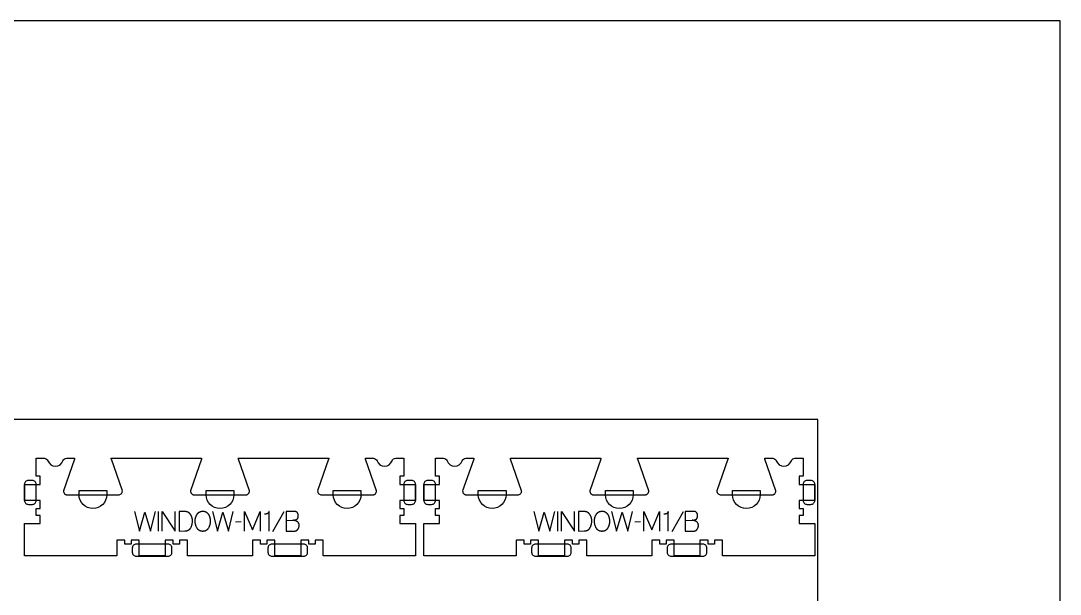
# Model space of a CAD drawing. Extents: x 0 to 4485, y 0 to 8771.
# Drawn here: x 1590 to 3183, y 4715 to 5593 of the extents above; entities that cross this region are included whole.
import ezdxf

# ---------------------------------------------------------------- set-up
doc = ezdxf.new("R2010")
doc.units = 0
for name, color, linetype in [('0_SHEET_SPRUCEPLY_2440X122', 1, 'CONTINUOUS'), ('1_ANYTOOL_1MMDEEP_LABELS_S', 2, 'CONTINUOUS'), ('4_ANYTOOL_CUTTHROUGH_OUTSI', 5, 'CONTINUOUS'), ('5_ANYTOOL_HALF_MILL_9MM_IN', 3, 'CONTINUOUS'), ('DONOTCUT', 7, 'CONTINUOUS')]:
    doc.layers.add(name, color=color, linetype=linetype)

msp = doc.modelspace()

# ---------------------------------------------------------------- linework, layer by layer
at = {"layer": '0_SHEET_SPRUCEPLY_2440X122'}
msp.add_lwpolyline([(371.7, 4982.6), (371.7, 3762.6), (2811.7, 3762.6), (2811.7, 4982.6)], close=True, dxfattribs=at)
at = {"layer": '1_ANYTOOL_1MMDEEP_LABELS_S', "color": 2}
for points in [[(1764, 4841.6), (1771.7, 4811.6), (1780.1, 4840.7), (1788.6, 4811.6), (1796.1, 4841.6)], [(1800.5, 4841.6), (1800.5, 4811.6)], [(1806.5, 4811.6), (1806.5, 4841.6), (1826.5, 4811.6), (1826.5, 4841.6)], [(1883.4, 4841.6), (1891.1, 4811.6), (1899.5, 4840.7), (1908, 4811.6), (1915.5, 4841.6)], [(1932.9, 4811.6), (1932.9, 4841.6), (1944.9, 4813.2), (1956.9, 4841.5), (1956.9, 4811.6)], [(1970.3, 4811.6), (1970.3, 4841.7), (1970.3, 4841.5), (1970.2, 4841.4), (1970.2, 4841.2), (1970.2, 4841.1), (1970.1, 4840.9), (1970.1, 4840.8), (1970.1, 4840.7), (1970, 4840.5), (1970, 4840.4), (1969.9, 4840.3), (1969.9, 4840.2), (1969.8, 4840.2), (1969.8, 4840.1), (1969.8, 4840), (1969.7, 4840), (1969.7, 4839.9), (1969.7, 4839.9), (1969.6, 4839.8), (1969.6, 4839.7), (1969.6, 4839.7), (1969.5, 4839.6), (1969.5, 4839.6), (1969.4, 4839.5), (1969.4, 4839.5), (1969.4, 4839.4), (1969.3, 4839.4), (1969.3, 4839.3), (1969.2, 4839.3), (1969.2, 4839.2), (1969.1, 4839.2), (1969.1, 4839.1), (1969, 4839.1), (1968.9, 4839), (1968.8, 4838.9), (1968.7, 4838.8), (1968.6, 4838.7), (1968.5, 4838.7), (1968.3, 4838.6), (1968.2, 4838.5), (1968.1, 4838.4), (1968, 4838.4), (1967.8, 4838.3), (1967.7, 4838.2), (1967.4, 4838.1), (1967.1, 4838), (1966.8, 4837.9), (1966.5, 4837.8), (1966.3, 4837.7), (1966, 4837.7), (1965.7, 4837.6), (1965.4, 4837.5), (1965.2, 4837.5), (1964.9, 4837.4), (1964.6, 4837.4), (1964.3, 4837.3), (1964.1, 4837.3), (1963.8, 4837.3), (1963.6, 4837.3), (1963.3, 4837.3)], [(1993, 4841.1), (1975.8, 4810.4)], [(1996.4, 4841.6), (1996.4, 4811.6), (2006.1, 4811.6), (2008.6, 4811.5), (2008.9, 4811.5), (2009.1, 4811.5), (2009.3, 4811.5), (2009.5, 4811.5), (2009.8, 4811.6), (2010, 4811.6), (2010.2, 4811.6), (2010.4, 4811.6), (2010.6, 4811.7), (2010.8, 4811.7), (2011, 4811.8), (2011.2, 4811.8), (2011.4, 4811.9), (2011.6, 4812), (2011.7, 4812), (2011.9, 4812.1), (2012.1, 4812.2), (2012.3, 4812.3), (2012.5, 4812.4), (2012.6, 4812.5), (2012.8, 4812.6), (2013, 4812.7), (2013.1, 4812.8), (2013.3, 4812.9), (2013.4, 4813.1), (2013.6, 4813.2), (2013.7, 4813.3), (2013.9, 4813.5), (2014, 4813.6), (2014.1, 4813.8), (2014.3, 4814), (2014.4, 4814.1), (2014.5, 4814.3), (2014.7, 4814.5), (2014.8, 4814.6), (2014.9, 4814.8), (2015, 4815), (2015.1, 4815.2), (2015.2, 4815.3), (2015.3, 4815.5), (2015.4, 4815.7), (2015.5, 4815.9), (2015.6, 4816.1), (2015.7, 4816.2), (2015.8, 4816.4), (2015.8, 4816.6), (2015.9, 4816.8), (2016, 4817), (2016, 4817.2), (2016.1, 4817.4), (2016.1, 4817.6), (2016.2, 4817.7), (2016.2, 4817.9), (2016.3, 4818.1), (2016.3, 4818.3), (2016.4, 4818.5), (2016.4, 4818.7), (2016.4, 4818.9), (2016.4, 4819.1), (2016.5, 4819.3), (2016.5, 4819.5), (2016.5, 4819.7), (2016.5, 4819.9), (2016.5, 4820.1), (2016.5, 4820.4), (2016.5, 4820.6), (2016.5, 4820.9), (2016.4, 4821.1), (2016.4, 4821.4), (2016.4, 4821.6), (2016.4, 4821.8), (2016.3, 4822), (2016.3, 4822.3), (2016.2, 4822.5), (2016.1, 4822.7), (2016.1, 4822.9), (2016, 4823.1), (2015.9, 4823.3), (2015.8, 4823.5), (2015.8, 4823.6), (2015.7, 4823.7), (2015.7, 4823.8), (2015.6, 4823.9), (2015.6, 4824), (2015.5, 4824.1), (2015.5, 4824.2), (2015.4, 4824.3), (2015.4, 4824.3), (2015.3, 4824.4), (2015.2, 4824.5), (2015.2, 4824.6), (2015.1, 4824.7), (2015, 4824.7), (2015, 4824.8), (2014.9, 4824.9), (2014.9, 4825), (2014.8, 4825), (2014.7, 4825.1), (2014.6, 4825.2), (2014.6, 4825.2), (2014.5, 4825.3), (2014.4, 4825.4), (2014.3, 4825.5), (2014.1, 4825.6), (2013.9, 4825.8), (2013.8, 4825.9), (2013.6, 4826), (2013.2, 4826.2), (2012.8, 4826.4), (2012.5, 4826.6), (2012.1, 4826.8), (2011.7, 4827), (2011.3, 4827.1), (2010.9, 4827.3), (2010.5, 4827.4), (2010.1, 4827.5), (2009.6, 4827.6), (2009.2, 4827.7), (2008.8, 4827.8), (2008.3, 4827.9), (2007.9, 4828), (2007.4, 4828), (2007, 4828.1)], [(1996.4, 4827.9), (2007, 4828.1), (2007.4, 4828.1), (2007.8, 4828.1), (2008.2, 4828.2), (2008.5, 4828.2), (2008.9, 4828.3), (2009.3, 4828.4), (2009.7, 4828.5), (2010, 4828.6), (2010.4, 4828.7), (2010.7, 4828.8), (2011.1, 4828.9), (2011.4, 4829), (2011.7, 4829.2), (2012.1, 4829.3), (2012.4, 4829.5), (2012.7, 4829.6), (2012.8, 4829.7), (2012.9, 4829.7), (2012.9, 4829.8), (2013, 4829.8), (2013.1, 4829.9), (2013.1, 4829.9), (2013.2, 4830), (2013.3, 4830), (2013.4, 4830.1), (2013.4, 4830.1), (2013.5, 4830.2), (2013.5, 4830.2), (2013.6, 4830.3), (2013.7, 4830.4), (2013.7, 4830.4), (2013.8, 4830.5), (2013.9, 4830.5), (2013.9, 4830.6), (2014, 4830.7), (2014, 4830.8), (2014.1, 4830.8), (2014.1, 4830.9), (2014.2, 4831), (2014.2, 4831), (2014.3, 4831.1), (2014.3, 4831.2), (2014.4, 4831.3), (2014.4, 4831.4), (2014.5, 4831.4), (2014.5, 4831.5), (2014.5, 4831.6), (2014.6, 4831.7), (2014.6, 4831.8), (2014.7, 4831.9), (2014.7, 4832), (2014.8, 4832.2), (2014.9, 4832.4), (2014.9, 4832.6), (2015, 4832.8), (2015, 4833), (2015, 4833.2), (2015.1, 4833.5), (2015.1, 4833.7), (2015.1, 4833.9), (2015.2, 4834.1), (2015.2, 4834.4), (2015.2, 4834.6), (2015.2, 4834.9), (2015.2, 4835.1), (2015.2, 4835.5), (2015.2, 4835.7), (2015.2, 4835.9), (2015.2, 4836.1), (2015.1, 4836.3), (2015.1, 4836.5), (2015.1, 4836.7), (2015.1, 4836.8), (2015, 4837), (2015, 4837.2), (2015, 4837.3), (2014.9, 4837.5), (2014.9, 4837.7), (2014.8, 4837.8), (2014.8, 4838), (2014.7, 4838.1), (2014.7, 4838.3), (2014.6, 4838.4), (2014.6, 4838.6), (2014.5, 4838.7), (2014.4, 4838.8), (2014.3, 4839), (2014.3, 4839.1), (2014.2, 4839.2), (2014.1, 4839.3), (2014, 4839.5), (2013.9, 4839.6), (2013.8, 4839.7), (2013.7, 4839.8), (2013.6, 4839.9), (2013.5, 4840), (2013.4, 4840.1), (2013.3, 4840.2), (2013.2, 4840.3), (2013.1, 4840.4), (2013, 4840.5), (2012.8, 4840.5), (2012.7, 4840.6), (2012.6, 4840.7), (2012.5, 4840.8), (2012.3, 4840.8), (2012.2, 4840.9), (2012, 4841), (2011.9, 4841), (2011.8, 4841.1), (2011.6, 4841.2), (2011.4, 4841.2), (2011.3, 4841.3), (2011.1, 4841.3), (2011, 4841.3), (2010.8, 4841.4), (2010.6, 4841.4), (2010.4, 4841.5), (2010.3, 4841.5), (2010.1, 4841.5), (2009.9, 4841.5), (2009.7, 4841.6), (2009.5, 4841.6), (2009.3, 4841.6), (2008.9, 4841.6), (2008.5, 4841.6), (1996.4, 4841.6)], [(2376.2, 4841.6), (2383.9, 4811.6), (2392.3, 4840.7), (2400.8, 4811.6), (2408.3, 4841.6)], [(2412.7, 4841.6), (2412.7, 4811.6)], [(2418.7, 4811.6), (2418.7, 4841.6), (2438.7, 4811.6), (2438.7, 4841.6)], [(2495.6, 4841.6), (2503.3, 4811.6), (2511.7, 4840.7), (2520.2, 4811.6), (2527.7, 4841.6)], [(2545.1, 4811.6), (2545.1, 4841.6), (2557.1, 4813.2), (2569.1, 4841.5), (2569.1, 4811.6)], [(2582.5, 4811.6), (2582.5, 4841.7), (2582.5, 4841.5), (2582.4, 4841.4), (2582.4, 4841.2), (2582.4, 4841.1), (2582.3, 4840.9), (2582.3, 4840.8), (2582.3, 4840.7), (2582.2, 4840.5), (2582.2, 4840.4), (2582.1, 4840.3), (2582.1, 4840.2), (2582, 4840.2), (2582, 4840.1), (2582, 4840), (2581.9, 4840), (2581.9, 4839.9), (2581.9, 4839.9), (2581.8, 4839.8), (2581.8, 4839.7), (2581.8, 4839.7), (2581.7, 4839.6), (2581.7, 4839.6), (2581.6, 4839.5), (2581.6, 4839.5), (2581.6, 4839.4), (2581.5, 4839.4), (2581.5, 4839.3), (2581.4, 4839.3), (2581.4, 4839.2), (2581.3, 4839.2), (2581.3, 4839.1), (2581.2, 4839.1), (2581.1, 4839), (2581, 4838.9), (2580.9, 4838.8), (2580.8, 4838.7), (2580.7, 4838.7), (2580.5, 4838.6), (2580.4, 4838.5), (2580.3, 4838.4), (2580.2, 4838.4), (2580, 4838.3), (2579.9, 4838.2), (2579.6, 4838.1), (2579.3, 4838), (2579, 4837.9), (2578.7, 4837.8), (2578.4, 4837.7), (2578.2, 4837.7), (2577.9, 4837.6), (2577.6, 4837.5), (2577.3, 4837.5), (2577.1, 4837.4), (2576.8, 4837.4), (2576.5, 4837.3), (2576.3, 4837.3), (2576, 4837.3), (2575.8, 4837.3), (2575.5, 4837.3)], [(2605.2, 4841.1), (2588, 4810.4)], [(2608.6, 4841.6), (2608.6, 4811.6), (2618.3, 4811.6), (2620.8, 4811.5), (2621.1, 4811.5), (2621.3, 4811.5), (2621.5, 4811.5), (2621.7, 4811.5), (2622, 4811.6), (2622.2, 4811.6), (2622.4, 4811.6), (2622.6, 4811.6), (2622.8, 4811.7), (2623, 4811.7), (2623.2, 4811.8), (2623.4, 4811.8), (2623.6, 4811.9), (2623.8, 4812), (2623.9, 4812), (2624.1, 4812.1), (2624.3, 4812.2), (2624.5, 4812.3), (2624.7, 4812.4), (2624.8, 4812.5), (2625, 4812.6), (2625.1, 4812.7), (2625.3, 4812.8), (2625.5, 4812.9), (2625.6, 4813.1), (2625.8, 4813.2), (2625.9, 4813.3), (2626.1, 4813.5), (2626.2, 4813.6), (2626.3, 4813.8), (2626.5, 4814), (2626.6, 4814.1), (2626.7, 4814.3), (2626.9, 4814.5), (2627, 4814.6), (2627.1, 4814.8), (2627.2, 4815), (2627.3, 4815.2), (2627.4, 4815.3), (2627.5, 4815.5), (2627.6, 4815.7), (2627.7, 4815.9), (2627.8, 4816.1), (2627.9, 4816.2), (2628, 4816.4), (2628, 4816.6), (2628.1, 4816.8), (2628.2, 4817), (2628.2, 4817.2), (2628.3, 4817.4), (2628.3, 4817.6), (2628.4, 4817.7), (2628.4, 4817.9), (2628.5, 4818.1), (2628.5, 4818.3), (2628.6, 4818.5), (2628.6, 4818.7), (2628.6, 4818.9), (2628.6, 4819.1), (2628.7, 4819.3), (2628.7, 4819.5), (2628.7, 4819.7), (2628.7, 4819.9), (2628.7, 4820.1), (2628.7, 4820.4), (2628.7, 4820.6), (2628.7, 4820.9), (2628.6, 4821.1), (2628.6, 4821.4), (2628.6, 4821.6), (2628.5, 4821.8), (2628.5, 4822), (2628.5, 4822.3), (2628.4, 4822.5), (2628.3, 4822.7), (2628.3, 4822.9), (2628.2, 4823.1), (2628.1, 4823.3), (2628, 4823.5), (2628, 4823.6), (2627.9, 4823.7), (2627.9, 4823.8), (2627.8, 4823.9), (2627.8, 4824), (2627.7, 4824.1), (2627.7, 4824.2), (2627.6, 4824.3), (2627.5, 4824.3), (2627.5, 4824.4), (2627.4, 4824.5), (2627.4, 4824.6), (2627.3, 4824.7), (2627.2, 4824.7), (2627.2, 4824.8), (2627.1, 4824.9), (2627, 4825), (2627, 4825), (2626.9, 4825.1), (2626.8, 4825.2), (2626.8, 4825.2), (2626.7, 4825.3), (2626.6, 4825.4), (2626.5, 4825.5), (2626.3, 4825.6), (2626.1, 4825.8), (2625.9, 4825.9), (2625.8, 4826), (2625.4, 4826.2), (2625, 4826.4), (2624.6, 4826.6), (2624.3, 4826.8), (2623.9, 4827), (2623.5, 4827.1), (2623.1, 4827.3), (2622.7, 4827.4), (2622.2, 4827.5), (2621.8, 4827.6), (2621.4, 4827.7), (2621, 4827.8), (2620.5, 4827.9), (2620.1, 4828), (2619.6, 4828), (2619.2, 4828.1)], [(2608.6, 4827.9), (2619.2, 4828.1), (2619.6, 4828.1), (2620, 4828.1), (2620.3, 4828.2), (2620.7, 4828.2), (2621.1, 4828.3), (2621.5, 4828.4), (2621.8, 4828.5), (2622.2, 4828.6), (2622.6, 4828.7), (2622.9, 4828.8), (2623.3, 4828.9), (2623.6, 4829), (2623.9, 4829.2), (2624.3, 4829.3), (2624.6, 4829.5), (2624.9, 4829.6), (2625, 4829.7), (2625, 4829.7), (2625.1, 4829.8), (2625.2, 4829.8), (2625.3, 4829.9), (2625.3, 4829.9), (2625.4, 4830), (2625.5, 4830), (2625.5, 4830.1), (2625.6, 4830.1), (2625.7, 4830.2), (2625.7, 4830.2), (2625.8, 4830.3), (2625.9, 4830.4), (2625.9, 4830.4), (2626, 4830.5), (2626, 4830.5), (2626.1, 4830.6), (2626.2, 4830.7), (2626.2, 4830.8), (2626.3, 4830.8), (2626.3, 4830.9), (2626.4, 4831), (2626.4, 4831), (2626.5, 4831.1), (2626.5, 4831.2), (2626.6, 4831.3), (2626.6, 4831.4), (2626.6, 4831.4), (2626.7, 4831.5), (2626.7, 4831.6), (2626.8, 4831.7), (2626.8, 4831.8), (2626.8, 4831.9), (2626.9, 4832), (2627, 4832.2), (2627, 4832.4), (2627.1, 4832.6), (2627.2, 4832.8), (2627.2, 4833), (2627.2, 4833.2), (2627.3, 4833.5), (2627.3, 4833.7), (2627.3, 4833.9), (2627.4, 4834.1), (2627.4, 4834.4), (2627.4, 4834.6), (2627.4, 4834.9), (2627.4, 4835.1), (2627.4, 4835.5), (2627.4, 4835.7), (2627.4, 4835.9), (2627.4, 4836.1), (2627.3, 4836.3), (2627.3, 4836.5), (2627.3, 4836.7), (2627.3, 4836.8), (2627.2, 4837), (2627.2, 4837.2), (2627.2, 4837.3), (2627.1, 4837.5), (2627.1, 4837.7), (2627, 4837.8), (2627, 4838), (2626.9, 4838.1), (2626.9, 4838.3), (2626.8, 4838.4), (2626.7, 4838.6), (2626.7, 4838.7), (2626.6, 4838.8), (2626.5, 4839), (2626.5, 4839.1), (2626.4, 4839.2), (2626.3, 4839.3), (2626.2, 4839.5), (2626.1, 4839.6), (2626, 4839.7), (2625.9, 4839.8), (2625.8, 4839.9), (2625.7, 4840), (2625.6, 4840.1), (2625.5, 4840.2), (2625.4, 4840.3), (2625.3, 4840.4), (2625.2, 4840.5), (2625, 4840.5), (2624.9, 4840.6), (2624.8, 4840.7), (2624.7, 4840.8), (2624.5, 4840.8), (2624.4, 4840.9), (2624.2, 4841), (2624.1, 4841), (2623.9, 4841.1), (2623.8, 4841.2), (2623.6, 4841.2), (2623.5, 4841.3), (2623.3, 4841.3), (2623.2, 4841.3), (2623, 4841.4), (2622.8, 4841.4), (2622.6, 4841.5), (2622.5, 4841.5), (2622.3, 4841.5), (2622.1, 4841.5), (2621.9, 4841.6), (2621.7, 4841.6), (2621.5, 4841.6), (2621.1, 4841.6), (2620.7, 4841.6), (2608.6, 4841.6)], [(1927.7, 4825.5), (1918.9, 4825.4)], [(2539.9, 4825.5), (2531.1, 4825.4)]]:
    msp.add_lwpolyline(points, dxfattribs=at)
for points in [[(1832.6, 4841.6), (1832.6, 4811.6), (1841.1, 4811.7), (1841.5, 4811.7), (1841.9, 4811.7), (1842.3, 4811.8), (1842.7, 4811.8), (1843.1, 4811.8), (1843.5, 4811.9), (1843.8, 4812), (1844.2, 4812), (1844.5, 4812.1), (1844.9, 4812.2), (1845.2, 4812.3), (1845.5, 4812.4), (1845.9, 4812.6), (1846, 4812.6), (1846.2, 4812.7), (1846.3, 4812.8), (1846.5, 4812.8), (1846.6, 4812.9), (1846.8, 4813), (1846.9, 4813.1), (1847, 4813.2), (1847.2, 4813.2), (1847.3, 4813.3), (1847.5, 4813.4), (1847.6, 4813.5), (1847.7, 4813.6), (1847.8, 4813.7), (1848, 4813.8), (1848.1, 4813.9), (1848.2, 4814), (1848.3, 4814.1), (1848.5, 4814.2), (1848.6, 4814.3), (1848.7, 4814.4), (1848.8, 4814.6), (1848.9, 4814.7), (1849, 4814.8), (1849.1, 4814.9), (1849.3, 4815), (1849.4, 4815.2), (1849.5, 4815.3), (1849.6, 4815.4), (1849.7, 4815.6), (1849.8, 4815.7), (1849.9, 4815.8), (1850, 4816.1), (1850.2, 4816.4), (1850.4, 4816.7), (1850.7, 4817.3), (1851, 4818), (1851.3, 4818.6), (1851.5, 4819.2), (1851.8, 4819.9), (1852, 4820.5), (1852.2, 4821.2), (1852.3, 4821.8), (1852.5, 4822.5), (1852.6, 4823.2), (1852.7, 4823.8), (1852.8, 4824.5), (1852.9, 4825.2), (1852.9, 4825.9), (1853, 4826.6), (1853, 4827.3), (1853, 4827.9), (1853, 4828.5), (1852.9, 4829.1), (1852.8, 4829.7), (1852.7, 4830.2), (1852.7, 4830.5), (1852.6, 4830.8), (1852.6, 4831.1), (1852.5, 4831.4), (1852.4, 4831.6), (1852.4, 4831.9), (1852.3, 4832.2), (1852.2, 4832.5), (1852.1, 4832.7), (1852, 4833), (1851.9, 4833.3), (1851.8, 4833.5), (1851.7, 4833.8), (1851.6, 4834.1), (1851.3, 4834.6), (1851.1, 4835.1), (1850.8, 4835.6), (1850.5, 4836.1), (1850.3, 4836.4), (1850.1, 4836.7), (1849.9, 4837), (1849.7, 4837.3), (1849.5, 4837.6), (1849.3, 4837.8), (1849.1, 4838.1), (1848.9, 4838.3), (1848.6, 4838.5), (1848.4, 4838.8), (1848.2, 4839), (1847.9, 4839.2), (1847.7, 4839.4), (1847.5, 4839.6), (1847.2, 4839.7), (1847, 4839.9), (1846.7, 4840.1), (1846.5, 4840.2), (1846.2, 4840.4), (1846, 4840.5), (1845.7, 4840.6), (1845.4, 4840.7), (1845.2, 4840.8), (1844.9, 4840.9), (1844.6, 4841), (1844.3, 4841.1), (1844.1, 4841.1), (1843.8, 4841.2), (1843.5, 4841.2), (1843.2, 4841.3), (1842.9, 4841.3), (1842.6, 4841.3), (1840.2, 4841.4), (1837.7, 4841.5), (1835.2, 4841.6)], [(1869.1, 4842), (1869.4, 4842), (1869.8, 4841.9), (1870.2, 4841.9), (1870.5, 4841.9), (1870.7, 4841.8), (1870.8, 4841.8), (1871, 4841.8), (1871.2, 4841.7), (1871.4, 4841.7), (1871.5, 4841.7), (1871.7, 4841.6), (1871.8, 4841.6), (1872, 4841.5), (1872.2, 4841.5), (1872.3, 4841.4), (1872.5, 4841.4), (1872.6, 4841.3), (1872.8, 4841.3), (1872.9, 4841.2), (1873.1, 4841.1), (1873.2, 4841.1), (1873.3, 4841), (1873.5, 4840.9), (1873.6, 4840.8), (1873.8, 4840.7), (1873.9, 4840.7), (1874, 4840.6), (1874.2, 4840.5), (1874.4, 4840.3), (1874.7, 4840.1), (1874.9, 4839.9), (1875.2, 4839.7), (1875.4, 4839.5), (1875.6, 4839.3), (1875.9, 4839), (1876.1, 4838.8), (1876.3, 4838.6), (1876.5, 4838.3), (1876.7, 4838.1), (1876.9, 4837.8), (1877.1, 4837.6), (1877.3, 4837.3), (1877.4, 4837), (1877.6, 4836.7), (1877.8, 4836.4), (1877.9, 4836.2), (1878.1, 4835.9), (1878.2, 4835.6), (1878.4, 4835.3), (1878.5, 4835), (1878.7, 4834.6), (1878.8, 4834.3), (1878.9, 4834), (1879, 4833.7), (1879.1, 4833.4), (1879.2, 4833.1), (1879.3, 4832.7), (1879.4, 4832.4), (1879.5, 4832.1), (1879.6, 4831.7), (1879.7, 4831), (1879.9, 4830.4), (1880, 4829.7), (1880, 4829), (1880.1, 4828.4), (1880.2, 4827.7), (1880.2, 4827.1), (1880.2, 4826.4), (1880.2, 4825.8), (1880.2, 4825.2), (1880.1, 4824.5), (1880, 4823.9), (1879.9, 4823.3), (1879.8, 4822.6), (1879.7, 4822), (1879.5, 4821.3), (1879.3, 4820.7), (1879.1, 4820.1), (1878.9, 4819.4), (1878.6, 4818.8), (1878.4, 4818.2), (1878.1, 4817.5), (1877.8, 4816.9), (1877.4, 4816.2), (1877.3, 4815.9), (1877.1, 4815.6), (1876.9, 4815.3), (1876.7, 4815), (1876.5, 4814.8), (1876.3, 4814.5), (1876.1, 4814.3), (1875.9, 4814), (1875.7, 4813.9), (1875.6, 4813.8), (1875.5, 4813.7), (1875.4, 4813.6), (1875.3, 4813.4), (1875.2, 4813.3), (1875, 4813.2), (1874.9, 4813.1), (1874.8, 4813), (1874.7, 4812.9), (1874.5, 4812.8), (1874.4, 4812.8), (1874.3, 4812.7), (1874.1, 4812.6), (1874, 4812.5), (1873.9, 4812.4), (1873.7, 4812.3), (1873.6, 4812.3), (1873.5, 4812.2), (1873.3, 4812.1), (1873.2, 4812), (1873, 4812), (1872.9, 4811.9), (1872.7, 4811.9), (1872.6, 4811.8), (1872.4, 4811.7), (1872.3, 4811.7), (1872.1, 4811.6), (1871.8, 4811.5), (1871.5, 4811.5), (1871.2, 4811.4), (1870.8, 4811.3), (1870.5, 4811.3), (1870.2, 4811.2), (1869.8, 4811.2), (1869.5, 4811.2), (1869.1, 4811.1), (1868.7, 4811.1), (1868.3, 4811.1), (1868, 4811.2), (1867.6, 4811.2), (1867.2, 4811.2), (1866.9, 4811.3), (1866.5, 4811.3), (1866.2, 4811.4), (1865.8, 4811.5), (1865.5, 4811.6), (1865.2, 4811.6), (1865, 4811.7), (1864.9, 4811.8), (1864.7, 4811.8), (1864.6, 4811.9), (1864.4, 4811.9), (1864.3, 4812), (1864.1, 4812.1), (1864, 4812.1), (1863.8, 4812.2), (1863.7, 4812.3), (1863.5, 4812.4), (1863.4, 4812.4), (1863.3, 4812.5), (1863.1, 4812.6), (1863, 4812.7), (1862.9, 4812.8), (1862.7, 4812.9), (1862.6, 4813), (1862.5, 4813.1), (1862.3, 4813.2), (1862.2, 4813.3), (1862.1, 4813.4), (1862, 4813.5), (1861.8, 4813.6), (1861.7, 4813.7), (1861.6, 4813.8), (1861.5, 4813.9), (1861.4, 4814.1), (1861.3, 4814.2), (1861.2, 4814.3), (1860.9, 4814.6), (1860.7, 4814.8), (1860.5, 4815.1), (1860.3, 4815.4), (1860.1, 4815.7), (1860, 4816), (1859.8, 4816.3), (1859.4, 4817), (1859.1, 4817.6), (1858.8, 4818.3), (1858.6, 4818.9), (1858.3, 4819.6), (1858.1, 4820.2), (1857.9, 4820.9), (1857.7, 4821.5), (1857.5, 4822.2), (1857.4, 4822.8), (1857.3, 4823.5), (1857.2, 4824.1), (1857.1, 4824.8), (1857.1, 4825.4), (1857, 4826.1), (1857, 4826.7), (1857, 4827.4), (1857.1, 4828.1), (1857.1, 4828.8), (1857.2, 4829.5), (1857.3, 4830.2), (1857.4, 4830.8), (1857.6, 4831.5), (1857.7, 4832.1), (1857.9, 4832.8), (1858.1, 4833.4), (1858.4, 4834), (1858.6, 4834.7), (1858.9, 4835.3), (1859.2, 4835.9), (1859.6, 4836.5), (1859.9, 4837.1), (1860.1, 4837.4), (1860.3, 4837.7), (1860.5, 4838), (1860.7, 4838.3), (1860.9, 4838.5), (1861.1, 4838.8), (1861.3, 4839), (1861.6, 4839.2), (1861.7, 4839.4), (1861.8, 4839.5), (1861.9, 4839.6), (1862, 4839.7), (1862.2, 4839.8), (1862.3, 4839.9), (1862.4, 4840), (1862.6, 4840.1), (1862.7, 4840.2), (1862.8, 4840.3), (1863, 4840.3), (1863.1, 4840.4), (1863.2, 4840.5), (1863.4, 4840.6), (1863.5, 4840.7), (1863.6, 4840.8), (1863.8, 4840.8), (1863.9, 4840.9), (1864.2, 4841), (1864.5, 4841.2), (1864.8, 4841.3), (1865.2, 4841.4), (1865.5, 4841.5), (1865.8, 4841.6), (1866.1, 4841.7), (1866.5, 4841.7), (1866.8, 4841.8), (1867.2, 4841.8), (1867.5, 4841.9), (1867.9, 4841.9), (1868.3, 4841.9), (1868.7, 4842)], [(2444.8, 4841.6), (2444.8, 4811.6), (2453.3, 4811.7), (2453.7, 4811.7), (2454.1, 4811.7), (2454.5, 4811.8), (2454.9, 4811.8), (2455.3, 4811.8), (2455.7, 4811.9), (2456, 4812), (2456.4, 4812), (2456.7, 4812.1), (2457.1, 4812.2), (2457.4, 4812.3), (2457.7, 4812.4), (2458, 4812.6), (2458.2, 4812.6), (2458.4, 4812.7), (2458.5, 4812.8), (2458.7, 4812.8), (2458.8, 4812.9), (2458.9, 4813), (2459.1, 4813.1), (2459.2, 4813.2), (2459.4, 4813.2), (2459.5, 4813.3), (2459.6, 4813.4), (2459.8, 4813.5), (2459.9, 4813.6), (2460, 4813.7), (2460.2, 4813.8), (2460.3, 4813.9), (2460.4, 4814), (2460.5, 4814.1), (2460.7, 4814.2), (2460.8, 4814.3), (2460.9, 4814.4), (2461, 4814.6), (2461.1, 4814.7), (2461.2, 4814.8), (2461.3, 4814.9), (2461.4, 4815), (2461.6, 4815.2), (2461.7, 4815.3), (2461.8, 4815.4), (2461.9, 4815.6), (2461.9, 4815.7), (2462, 4815.8), (2462.2, 4816.1), (2462.4, 4816.4), (2462.6, 4816.7), (2462.9, 4817.3), (2463.2, 4818), (2463.5, 4818.6), (2463.7, 4819.2), (2463.9, 4819.9), (2464.2, 4820.5), (2464.4, 4821.2), (2464.5, 4821.8), (2464.7, 4822.5), (2464.8, 4823.2), (2464.9, 4823.8), (2465, 4824.5), (2465.1, 4825.2), (2465.1, 4825.9), (2465.2, 4826.6), (2465.2, 4827.3), (2465.2, 4827.9), (2465.1, 4828.5), (2465.1, 4829.1), (2465, 4829.7), (2464.9, 4830.2), (2464.9, 4830.5), (2464.8, 4830.8), (2464.8, 4831.1), (2464.7, 4831.4), (2464.6, 4831.6), (2464.6, 4831.9), (2464.5, 4832.2), (2464.4, 4832.5), (2464.3, 4832.7), (2464.2, 4833), (2464.1, 4833.3), (2464, 4833.5), (2463.9, 4833.8), (2463.8, 4834.1), (2463.5, 4834.6), (2463.3, 4835.1), (2463, 4835.6), (2462.7, 4836.1), (2462.5, 4836.4), (2462.3, 4836.7), (2462.1, 4837), (2461.9, 4837.3), (2461.7, 4837.6), (2461.5, 4837.8), (2461.3, 4838.1), (2461, 4838.3), (2460.8, 4838.5), (2460.6, 4838.8), (2460.4, 4839), (2460.1, 4839.2), (2459.9, 4839.4), (2459.7, 4839.6), (2459.4, 4839.7), (2459.2, 4839.9), (2458.9, 4840.1), (2458.7, 4840.2), (2458.4, 4840.4), (2458.2, 4840.5), (2457.9, 4840.6), (2457.6, 4840.7), (2457.4, 4840.8), (2457.1, 4840.9), (2456.8, 4841), (2456.5, 4841.1), (2456.3, 4841.1), (2456, 4841.2), (2455.7, 4841.2), (2455.4, 4841.3), (2455.1, 4841.3), (2454.8, 4841.3), (2452.4, 4841.4), (2449.9, 4841.5), (2447.4, 4841.6)], [(2481.3, 4842), (2481.6, 4842), (2482, 4841.9), (2482.3, 4841.9), (2482.7, 4841.9), (2482.9, 4841.8), (2483, 4841.8), (2483.2, 4841.8), (2483.4, 4841.7), (2483.5, 4841.7), (2483.7, 4841.7), (2483.9, 4841.6), (2484, 4841.6), (2484.2, 4841.5), (2484.3, 4841.5), (2484.5, 4841.4), (2484.7, 4841.4), (2484.8, 4841.3), (2485, 4841.3), (2485.1, 4841.2), (2485.2, 4841.1), (2485.4, 4841.1), (2485.5, 4841), (2485.7, 4840.9), (2485.8, 4840.8), (2486, 4840.7), (2486.1, 4840.7), (2486.2, 4840.6), (2486.4, 4840.5), (2486.6, 4840.3), (2486.9, 4840.1), (2487.1, 4839.9), (2487.4, 4839.7), (2487.6, 4839.5), (2487.8, 4839.3), (2488, 4839), (2488.3, 4838.8), (2488.5, 4838.6), (2488.7, 4838.3), (2488.9, 4838.1), (2489.1, 4837.8), (2489.3, 4837.6), (2489.5, 4837.3), (2489.6, 4837), (2489.8, 4836.7), (2490, 4836.4), (2490.1, 4836.2), (2490.3, 4835.9), (2490.4, 4835.6), (2490.6, 4835.3), (2490.7, 4835), (2490.8, 4834.6), (2491, 4834.3), (2491.1, 4834), (2491.2, 4833.7), (2491.3, 4833.4), (2491.4, 4833.1), (2491.5, 4832.7), (2491.6, 4832.4), (2491.7, 4832.1), (2491.8, 4831.7), (2491.9, 4831), (2492, 4830.4), (2492.2, 4829.7), (2492.2, 4829), (2492.3, 4828.4), (2492.4, 4827.7), (2492.4, 4827.1), (2492.4, 4826.4), (2492.4, 4825.8), (2492.4, 4825.2), (2492.3, 4824.5), (2492.2, 4823.9), (2492.1, 4823.3), (2492, 4822.6), (2491.9, 4822), (2491.7, 4821.3), (2491.5, 4820.7), (2491.3, 4820.1), (2491.1, 4819.4), (2490.8, 4818.8), (2490.6, 4818.2), (2490.3, 4817.5), (2490, 4816.9), (2489.6, 4816.2), (2489.5, 4815.9), (2489.3, 4815.6), (2489.1, 4815.3), (2488.9, 4815), (2488.7, 4814.8), (2488.5, 4814.5), (2488.3, 4814.3), (2488.1, 4814), (2487.9, 4813.9), (2487.8, 4813.8), (2487.7, 4813.7), (2487.6, 4813.6), (2487.5, 4813.4), (2487.4, 4813.3), (2487.2, 4813.2), (2487.1, 4813.1), (2487, 4813), (2486.9, 4812.9), (2486.7, 4812.8), (2486.6, 4812.8), (2486.5, 4812.7), (2486.3, 4812.6), (2486.2, 4812.5), (2486.1, 4812.4), (2485.9, 4812.3), (2485.8, 4812.3), (2485.7, 4812.2), (2485.5, 4812.1), (2485.4, 4812), (2485.2, 4812), (2485.1, 4811.9), (2484.9, 4811.9), (2484.8, 4811.8), (2484.6, 4811.7), (2484.5, 4811.7), (2484.3, 4811.6), (2484, 4811.5), (2483.7, 4811.5), (2483.4, 4811.4), (2483, 4811.3), (2482.7, 4811.3), (2482.4, 4811.2), (2482, 4811.2), (2481.6, 4811.2), (2481.3, 4811.1), (2480.9, 4811.1), (2480.5, 4811.1), (2480.2, 4811.2), (2479.8, 4811.2), (2479.4, 4811.2), (2479.1, 4811.3), (2478.7, 4811.3), (2478.4, 4811.4), (2478, 4811.5), (2477.7, 4811.6), (2477.4, 4811.6), (2477.2, 4811.7), (2477.1, 4811.8), (2476.9, 4811.8), (2476.8, 4811.9), (2476.6, 4811.9), (2476.5, 4812), (2476.3, 4812.1), (2476.2, 4812.1), (2476, 4812.2), (2475.9, 4812.3), (2475.7, 4812.4), (2475.6, 4812.4), (2475.5, 4812.5), (2475.3, 4812.6), (2475.2, 4812.7), (2475, 4812.8), (2474.9, 4812.9), (2474.8, 4813), (2474.7, 4813.1), (2474.5, 4813.2), (2474.4, 4813.3), (2474.3, 4813.4), (2474.2, 4813.5), (2474, 4813.6), (2473.9, 4813.7), (2473.8, 4813.8), (2473.7, 4813.9), (2473.6, 4814.1), (2473.5, 4814.2), (2473.3, 4814.3), (2473.1, 4814.6), (2472.9, 4814.8), (2472.7, 4815.1), (2472.5, 4815.4), (2472.3, 4815.7), (2472.2, 4816), (2472, 4816.3), (2471.6, 4817), (2471.3, 4817.6), (2471, 4818.3), (2470.8, 4818.9), (2470.5, 4819.6), (2470.3, 4820.2), (2470.1, 4820.9), (2469.9, 4821.5), (2469.7, 4822.2), (2469.6, 4822.8), (2469.5, 4823.5), (2469.4, 4824.1), (2469.3, 4824.8), (2469.3, 4825.4), (2469.2, 4826.1), (2469.2, 4826.7), (2469.2, 4827.4), (2469.3, 4828.1), (2469.3, 4828.8), (2469.4, 4829.5), (2469.5, 4830.2), (2469.6, 4830.8), (2469.8, 4831.5), (2469.9, 4832.1), (2470.1, 4832.8), (2470.3, 4833.4), (2470.6, 4834), (2470.8, 4834.7), (2471.1, 4835.3), (2471.4, 4835.9), (2471.8, 4836.5), (2472.1, 4837.1), (2472.3, 4837.4), (2472.5, 4837.7), (2472.7, 4838), (2472.9, 4838.3), (2473.1, 4838.5), (2473.3, 4838.8), (2473.5, 4839), (2473.8, 4839.2), (2473.9, 4839.4), (2474, 4839.5), (2474.1, 4839.6), (2474.2, 4839.7), (2474.4, 4839.8), (2474.5, 4839.9), (2474.6, 4840), (2474.7, 4840.1), (2474.9, 4840.2), (2475, 4840.3), (2475.1, 4840.3), (2475.3, 4840.4), (2475.4, 4840.5), (2475.6, 4840.6), (2475.7, 4840.7), (2475.8, 4840.8), (2476, 4840.8), (2476.1, 4840.9), (2476.4, 4841), (2476.7, 4841.2), (2477, 4841.3), (2477.4, 4841.4), (2477.7, 4841.5), (2478, 4841.6), (2478.3, 4841.7), (2478.7, 4841.7), (2479, 4841.8), (2479.4, 4841.8), (2479.7, 4841.9), (2480.1, 4841.9), (2480.5, 4841.9), (2480.9, 4842)]]:
    msp.add_lwpolyline(points, close=True, dxfattribs=at)
at = {"layer": '4_ANYTOOL_CUTTHROUGH_OUTSI', "color": 5}
for points in [[(1625.8, 4923, -0.317837), (1631.2, 4919.2, 0.707107), (1654.3, 4919.2, -0.317837), (1659.7, 4923), (1672.1, 4923, -0.061485), (1671.9, 4921.6), (1655, 4873.3), (1655, 4873.2), (1655, 4873.2, 0.198912), (1656.8, 4868.8), (1656.9, 4868.7), (1657, 4868.6), (1657.1, 4868.5), (1657.2, 4868.4), (1657.4, 4868.3), (1657.5, 4868.2), (1657.6, 4868.1), (1657.7, 4868.1), (1657.9, 4868), (1658, 4867.9), (1658.1, 4867.8), (1658.3, 4867.7), (1658.4, 4867.7), (1658.5, 4867.6), (1658.7, 4867.5), (1658.8, 4867.5), (1659, 4867.4), (1659.1, 4867.4), (1659.3, 4867.3), (1659.4, 4867.3), (1659.6, 4867.2), (1659.7, 4867.2), (1659.9, 4867.1), (1660, 4867.1), (1660.2, 4867.1), (1660.3, 4867.1), (1660.5, 4867), (1660.6, 4867), (1660.8, 4867), (1660.9, 4867), (1661.1, 4867), (1661.2, 4867), (1739.2, 4867, 0.414214), (1745.5, 4873.2), (1745.5, 4873.3), (1745.5, 4873.3), (1728.6, 4921.6), (1728.6, 4921.6, -0.061485), (1728.3, 4923), (1867, 4923, -0.061485), (1866.8, 4921.6), (1849.9, 4873.3), (1849.9, 4873.2), (1849.9, 4873.2, 0.198912), (1851.7, 4868.8), (1851.8, 4868.7), (1851.9, 4868.6), (1852, 4868.5), (1852.1, 4868.4), (1852.3, 4868.3), (1852.4, 4868.2), (1852.5, 4868.1), (1852.6, 4868.1), (1852.8, 4868), (1852.9, 4867.9), (1853, 4867.8), (1853.2, 4867.7), (1853.3, 4867.7), (1853.4, 4867.6), (1853.6, 4867.5), (1853.7, 4867.5), (1853.9, 4867.4), (1854, 4867.4), (1854.2, 4867.3), (1854.3, 4867.3), (1854.5, 4867.2), (1854.6, 4867.2), (1854.8, 4867.1), (1854.9, 4867.1), (1855.1, 4867.1), (1855.2, 4867.1), (1855.4, 4867), (1855.5, 4867), (1855.7, 4867), (1855.8, 4867), (1856, 4867), (1856.1, 4867), (1934.1, 4867), (1934.3, 4867), (1934.4, 4867), (1934.6, 4867), (1934.7, 4867), (1934.9, 4867), (1935, 4867.1), (1935.2, 4867.1), (1935.3, 4867.1), (1935.5, 4867.1), (1935.6, 4867.2), (1935.8, 4867.2), (1935.9, 4867.3), (1936.1, 4867.3), (1936.2, 4867.4), (1936.4, 4867.4), (1936.5, 4867.5), (1936.7, 4867.5), (1936.8, 4867.6), (1936.9, 4867.7), (1937.1, 4867.7), (1937.2, 4867.8), (1937.3, 4867.9), (1937.5, 4868), (1937.6, 4868.1), (1937.7, 4868.1), (1937.9, 4868.2), (1938, 4868.3), (1938.1, 4868.4), (1938.2, 4868.5), (1938.3, 4868.6), (1938.4, 4868.7), (1938.5, 4868.8, 0.198912), (1940.4, 4873.2), (1940.4, 4873.3), (1940.4, 4873.3), (1923.5, 4921.6), (1923.5, 4921.6, -0.061485), (1923.2, 4923), (2061.9, 4923, -0.061485), (2061.7, 4921.6), (2044.8, 4873.3), (2044.8, 4873.2), (2044.8, 4873.2, 0.414214), (2051, 4867), (2129, 4867), (2129.2, 4867), (2129.3, 4867), (2129.5, 4867), (2129.6, 4867), (2129.8, 4867), (2129.9, 4867.1), (2130.1, 4867.1), (2130.2, 4867.1), (2130.4, 4867.1), (2130.5, 4867.2), (2130.7, 4867.2), (2130.8, 4867.3), (2131, 4867.3), (2131.1, 4867.4), (2131.3, 4867.4), (2131.4, 4867.5), (2131.6, 4867.5), (2131.7, 4867.6), (2131.8, 4867.7), (2132, 4867.7), (2132.1, 4867.8), (2132.2, 4867.9), (2132.4, 4868), (2132.5, 4868.1), (2132.6, 4868.1), (2132.8, 4868.2), (2132.9, 4868.3), (2133, 4868.4), (2133.1, 4868.5), (2133.2, 4868.6), (2133.3, 4868.7), (2133.4, 4868.8, 0.198912), (2135.3, 4873.2), (2135.3, 4873.3), (2135.3, 4873.3), (2118.4, 4921.6), (2118.4, 4921.6, -0.061485), (2118.1, 4923), (2130.5, 4923, -0.317837), (2135.9, 4919.2, 0.707107), (2159, 4919.2, -0.317837), (2164.5, 4923), (2176.9, 4923), (2176.9, 4895.5), (2170.9, 4895.5), (2170.9, 4883), (2194.9, 4883), (2194.9, 4858.5), (2170.9, 4858.5), (2170.9, 4846), (2176.9, 4846), (2176.9, 4835.5), (2170.9, 4835.5), (2170.9, 4823), (2194.9, 4823), (2194.9, 4773.5), (2053.4, 4773.5), (2053.4, 4797.5), (2040.9, 4797.5), (2040.9, 4791.5), (2031.4, 4791.5), (2031.4, 4797.5), (2018.9, 4797.5), (2018.9, 4773.5), (1979.4, 4773.5), (1979.4, 4797.5), (1966.9, 4797.5), (1966.9, 4791.5), (1957.4, 4791.5), (1957.4, 4797.5), (1944.9, 4797.5), (1944.9, 4773.5), (1845.4, 4773.5), (1845.4, 4797.5), (1832.9, 4797.5), (1832.9, 4791.5), (1823.4, 4791.5), (1823.4, 4797.5), (1810.9, 4797.5), (1810.9, 4773.5), (1771.4, 4773.5), (1771.4, 4797.5), (1758.9, 4797.5), (1758.9, 4791.5), (1749.4, 4791.5), (1749.4, 4797.5), (1736.9, 4797.5), (1736.9, 4773.5), (1595.4, 4773.5), (1595.4, 4823), (1619.4, 4823), (1619.4, 4835.5), (1613.4, 4835.5), (1613.4, 4846), (1619.4, 4846), (1619.4, 4858.5), (1595.4, 4858.5), (1595.4, 4883), (1619.4, 4883), (1619.4, 4895.5), (1613.4, 4895.5), (1613.4, 4923), (1625.8, 4923)], [(2238, 4923, -0.317837), (2243.4, 4919.2, 0.707107), (2266.5, 4919.2, -0.317837), (2271.9, 4923), (2284.3, 4923, -0.061485), (2284.1, 4921.6), (2267.2, 4873.3), (2267.2, 4873.2), (2267.2, 4873.2, 0.198912), (2269, 4868.8), (2269.1, 4868.7), (2269.2, 4868.6), (2269.3, 4868.5), (2269.4, 4868.4), (2269.6, 4868.3), (2269.7, 4868.2), (2269.8, 4868.1), (2269.9, 4868.1), (2270.1, 4868), (2270.2, 4867.9), (2270.3, 4867.8), (2270.5, 4867.7), (2270.6, 4867.7), (2270.7, 4867.6), (2270.9, 4867.5), (2271, 4867.5), (2271.2, 4867.4), (2271.3, 4867.4), (2271.5, 4867.3), (2271.6, 4867.3), (2271.8, 4867.2), (2271.9, 4867.2), (2272.1, 4867.1), (2272.2, 4867.1), (2272.4, 4867.1), (2272.5, 4867.1), (2272.7, 4867), (2272.8, 4867), (2273, 4867), (2273.1, 4867), (2273.3, 4867), (2273.4, 4867), (2351.4, 4867, 0.414214), (2357.7, 4873.2), (2357.7, 4873.3), (2357.6, 4873.3), (2340.8, 4921.6), (2340.8, 4921.6, -0.061485), (2340.5, 4923), (2479.2, 4923, -0.061485), (2479, 4921.6), (2462.1, 4873.3), (2462.1, 4873.2), (2462.1, 4873.2, 0.198912), (2463.9, 4868.8), (2464, 4868.7), (2464.1, 4868.6), (2464.2, 4868.5), (2464.3, 4868.4), (2464.5, 4868.3), (2464.6, 4868.2), (2464.7, 4868.1), (2464.8, 4868.1), (2465, 4868), (2465.1, 4867.9), (2465.2, 4867.8), (2465.4, 4867.7), (2465.5, 4867.7), (2465.6, 4867.6), (2465.8, 4867.5), (2465.9, 4867.5), (2466.1, 4867.4), (2466.2, 4867.4), (2466.4, 4867.3), (2466.5, 4867.3), (2466.7, 4867.2), (2466.8, 4867.2), (2467, 4867.1), (2467.1, 4867.1), (2467.3, 4867.1), (2467.4, 4867.1), (2467.6, 4867), (2467.7, 4867), (2467.9, 4867), (2468, 4867), (2468.2, 4867), (2468.3, 4867), (2546.3, 4867), (2546.5, 4867), (2546.6, 4867), (2546.8, 4867), (2546.9, 4867), (2547.1, 4867), (2547.2, 4867.1), (2547.4, 4867.1), (2547.5, 4867.1), (2547.7, 4867.1), (2547.8, 4867.2), (2548, 4867.2), (2548.1, 4867.3), (2548.3, 4867.3), (2548.4, 4867.4), (2548.6, 4867.4), (2548.7, 4867.5), (2548.8, 4867.5), (2549, 4867.6), (2549.1, 4867.7), (2549.3, 4867.7), (2549.4, 4867.8), (2549.5, 4867.9), (2549.7, 4868), (2549.8, 4868.1), (2549.9, 4868.1), (2550, 4868.2), (2550.2, 4868.3), (2550.3, 4868.4), (2550.4, 4868.5), (2550.5, 4868.6), (2550.6, 4868.7), (2550.7, 4868.8, 0.198912), (2552.6, 4873.2), (2552.6, 4873.3), (2552.5, 4873.3), (2535.7, 4921.6), (2535.7, 4921.6, -0.061485), (2535.4, 4923), (2674.1, 4923, -0.061485), (2673.9, 4921.6), (2657, 4873.3), (2657, 4873.2), (2657, 4873.2, 0.414214), (2663.2, 4867), (2741.2, 4867), (2741.4, 4867), (2741.5, 4867), (2741.7, 4867), (2741.8, 4867), (2742, 4867), (2742.1, 4867.1), (2742.3, 4867.1), (2742.4, 4867.1), (2742.6, 4867.1), (2742.7, 4867.2), (2742.9, 4867.2), (2743, 4867.3), (2743.2, 4867.3), (2743.3, 4867.4), (2743.5, 4867.4), (2743.6, 4867.5), (2743.7, 4867.5), (2743.9, 4867.6), (2744, 4867.7), (2744.2, 4867.7), (2744.3, 4867.8), (2744.4, 4867.9), (2744.6, 4868), (2744.7, 4868.1), (2744.8, 4868.1), (2744.9, 4868.2), (2745.1, 4868.3), (2745.2, 4868.4), (2745.3, 4868.5), (2745.4, 4868.6), (2745.5, 4868.7), (2745.6, 4868.8, 0.198912), (2747.5, 4873.2), (2747.5, 4873.3), (2747.4, 4873.3), (2730.6, 4921.6), (2730.6, 4921.6, -0.061485), (2730.3, 4923), (2742.7, 4923, -0.317837), (2748.1, 4919.2, 0.707107), (2771.2, 4919.2, -0.317837), (2776.7, 4923), (2789.1, 4923), (2789.1, 4895.5), (2783.1, 4895.5), (2783.1, 4883), (2807.1, 4883), (2807.1, 4858.5), (2783.1, 4858.5), (2783.1, 4846), (2789.1, 4846), (2789.1, 4835.5), (2783.1, 4835.5), (2783.1, 4823), (2807.1, 4823), (2807.1, 4773.5), (2665.6, 4773.5), (2665.6, 4797.5), (2653.1, 4797.5), (2653.1, 4791.5), (2643.6, 4791.5), (2643.6, 4797.5), (2631.1, 4797.5), (2631.1, 4773.5), (2591.6, 4773.5), (2591.6, 4797.5), (2579.1, 4797.5), (2579.1, 4791.5), (2569.6, 4791.5), (2569.6, 4797.5), (2557.1, 4797.5), (2557.1, 4773.5), (2457.6, 4773.5), (2457.6, 4797.5), (2445.1, 4797.5), (2445.1, 4791.5), (2435.6, 4791.5), (2435.6, 4797.5), (2423.1, 4797.5), (2423.1, 4773.5), (2383.6, 4773.5), (2383.6, 4797.5), (2371.1, 4797.5), (2371.1, 4791.5), (2361.6, 4791.5), (2361.6, 4797.5), (2349.1, 4797.5), (2349.1, 4773.5), (2207.6, 4773.5), (2207.6, 4823), (2231.6, 4823), (2231.6, 4835.5), (2225.6, 4835.5), (2225.6, 4846), (2231.6, 4846), (2231.6, 4858.5), (2207.6, 4858.5), (2207.6, 4883), (2231.6, 4883), (2231.6, 4895.5), (2225.6, 4895.5), (2225.6, 4923), (2238, 4923)]]:
    msp.add_lwpolyline(points, format="xyb", close=True, dxfattribs=at)
at = {"layer": '5_ANYTOOL_HALF_MILL_9MM_IN'}
for points in [[(1601.4, 4889, 0.414214), (1595.4, 4883), (1595.4, 4858.5, 0.414214), (1601.4, 4852.5), (1607.4, 4852.5, 0.414214), (1613.4, 4858.5), (1613.4, 4883, 0.414214), (1607.4, 4889)], [(2182.9, 4889, 0.414214), (2176.9, 4883), (2176.9, 4858.5, 0.414214), (2182.9, 4852.5), (2188.9, 4852.5, 0.414214), (2194.9, 4858.5), (2194.9, 4883, 0.414214), (2188.9, 4889)], [(2213.6, 4889, 0.414214), (2207.6, 4883), (2207.6, 4858.5, 0.414214), (2213.6, 4852.5), (2219.6, 4852.5, 0.414214), (2225.6, 4858.5), (2225.6, 4883, 0.414214), (2219.6, 4889)], [(2795.1, 4889, 0.414214), (2789.1, 4883), (2789.1, 4858.5, 0.414214), (2795.1, 4852.5), (2801.1, 4852.5, 0.414214), (2807.1, 4858.5), (2807.1, 4883, 0.414214), (2801.1, 4889)], [(1721.5, 4867.2, -1), (1679, 4867.2), (1679, 4867.5), (1679, 4873.5), (1721.5, 4873.5), (1721.5, 4867.5), (1721.5, 4867.2)], [(1916.4, 4867.2, -1), (1873.9, 4867.2), (1873.9, 4867.5), (1873.9, 4873.5), (1916.4, 4873.5), (1916.4, 4867.5), (1916.4, 4867.2)], [(2111.3, 4867.2, -1), (2068.8, 4867.2), (2068.8, 4867.5), (2068.8, 4873.5), (2111.3, 4873.5), (2111.3, 4867.5), (2111.3, 4867.2)], [(2333.7, 4867.2, -1), (2291.2, 4867.2), (2291.2, 4867.5), (2291.2, 4873.5), (2333.7, 4873.5), (2333.7, 4867.5), (2333.7, 4867.2)], [(2528.6, 4867.2, -1), (2486.1, 4867.2), (2486.1, 4867.5), (2486.1, 4873.5), (2528.6, 4873.5), (2528.6, 4867.5), (2528.6, 4867.2)], [(2723.5, 4867.2, -1), (2681, 4867.2), (2681, 4867.5), (2681, 4873.5), (2723.5, 4873.5), (2723.5, 4867.5), (2723.5, 4867.2)], [(1766.7, 4791.5, 0.414214), (1760.7, 4785.5), (1760.7, 4779, 0.414214), (1766.7, 4773), (1815.5, 4773, 0.414214), (1821.5, 4779), (1821.5, 4785.5, 0.414214), (1815.5, 4791.5)], [(1974.7, 4791.5, 0.414214), (1968.7, 4785.5), (1968.7, 4779, 0.414214), (1974.7, 4773), (2023.5, 4773, 0.414214), (2029.5, 4779), (2029.5, 4785.5, 0.414214), (2023.5, 4791.5)], [(2378.9, 4791.5, 0.414214), (2372.9, 4785.5), (2372.9, 4779, 0.414214), (2378.9, 4773), (2427.7, 4773, 0.414214), (2433.7, 4779), (2433.7, 4785.5, 0.414214), (2427.7, 4791.5)], [(2586.9, 4791.5, 0.414214), (2580.9, 4785.5), (2580.9, 4779, 0.414214), (2586.9, 4773), (2635.7, 4773, 0.414214), (2641.7, 4779), (2641.7, 4785.5, 0.414214), (2635.7, 4791.5)]]:
    msp.add_lwpolyline(points, format="xyb", close=True, dxfattribs=at)
at = {"layer": 'DONOTCUT'}
msp.add_lwpolyline([(0, 0), (3183.4, 0), (3183.4, 5593.4), (0, 5593.4)], close=True, dxfattribs=at)

doc.saveas('drawing.dxf')
